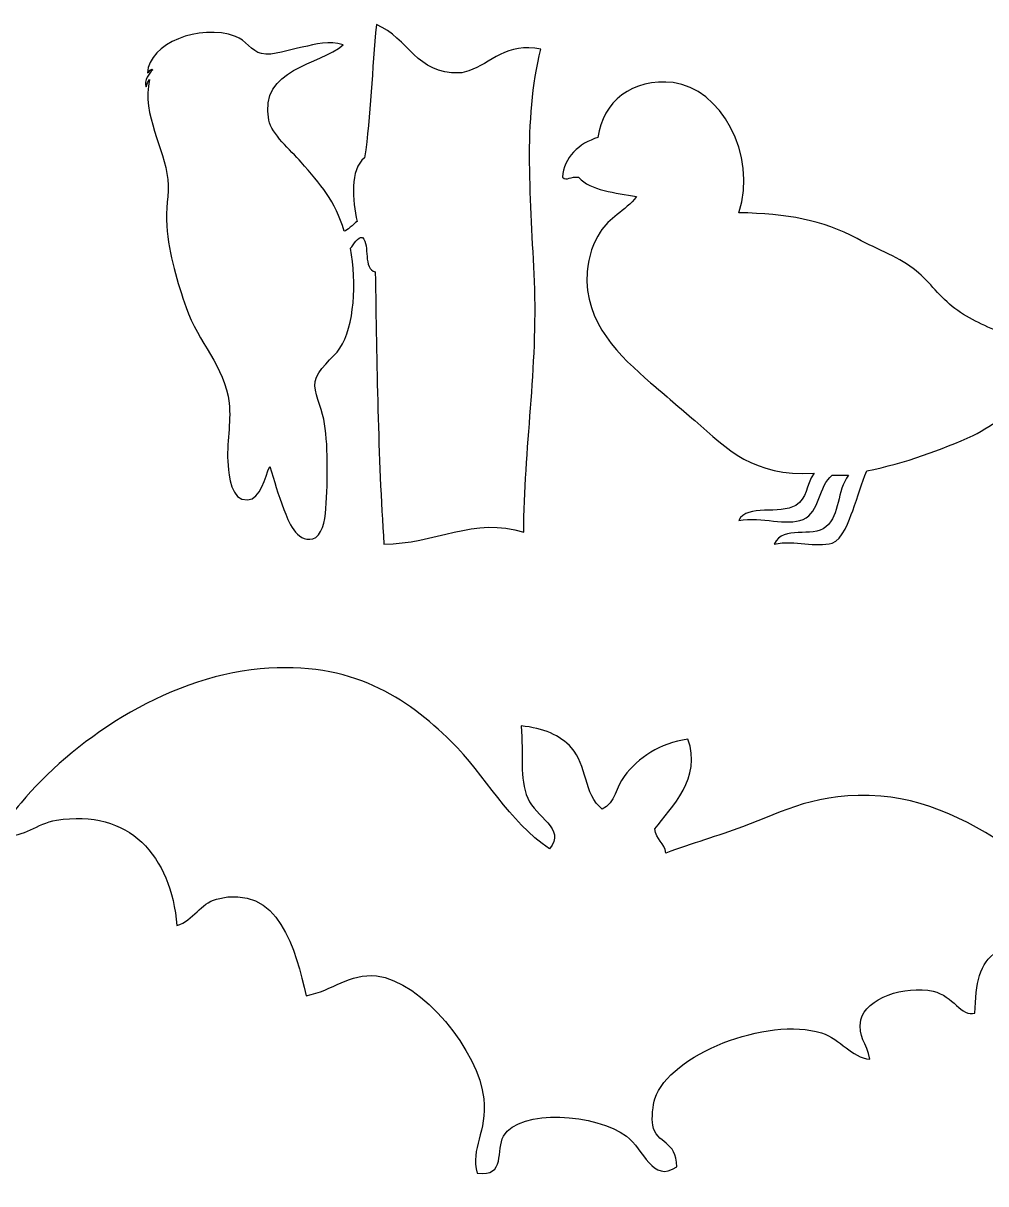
# Model space of a CAD drawing. Header units: centimetres. Extents: x -66 to 65, y -66 to 66.
# Drawn here: x 18 to 26.81, y 3.77 to 14.39 of the extents above; entities that cross this region are included whole.
import ezdxf

# ---------------------------------------------------------------- set-up
doc = ezdxf.new("R2010")
doc.units = ezdxf.units.CM
doc.header["$MEASUREMENT"] = 0
doc.layers.add('Layer 1', color=7, linetype='Continuous')

msp = doc.modelspace()

# ---------------------------------------------------------------- linework, layer by layer
at = {"layer": 'Layer 1'}
for points, knots in [([(19.18127, 13.96451), (19.17309, 13.98449), (19.14677, 13.94083), (19.13206, 13.93498), (19.13206, 13.93498), (19.14825, 14.20385), (19.60537, 14.39014), (19.93909, 14.2696), (19.93909, 14.2696), (20.03111, 14.23637), (20.08805, 14.13085), (20.17531, 14.11212), (20.17531, 14.11212), (20.28397, 14.08884), (20.43532, 14.14858), (20.5493, 14.17115), (20.5493, 14.17115), (20.67736, 14.19652), (20.79573, 14.23753), (20.92332, 14.19081), (20.92332, 14.19081), (20.71644, 14.00518), (20.1509, 13.98192), (20.24421, 13.50189), (20.24421, 13.50189), (20.26871, 13.37597), (20.44066, 13.23215), (20.53946, 13.11809), (20.53946, 13.11809), (20.71361, 12.91709), (20.85519, 12.76453), (20.93313, 12.48817), (20.93313, 12.48817), (20.9635, 12.48759), (21.01457, 12.55088), (21.05124, 12.57675), (21.05124, 12.57675), (21.01184, 12.76471), (20.98075, 13.05231), (21.12014, 13.15743), (21.12014, 13.15743), (21.17827, 13.54219), (21.18819, 13.97518), (21.22843, 14.37782), (21.22843, 14.37782), (21.52482, 14.2523), (21.59551, 13.92073), (21.98625, 13.93496), (21.98625, 13.93496), (22.01657, 13.93604), (22.04745, 13.94568), (22.07483, 13.95465), (22.07483, 13.95465), (22.27052, 14.0186), (22.42366, 14.22315), (22.73428, 14.15147), (22.73428, 14.15147), (22.56743, 13.50409), (22.64472, 12.74841), (22.6752, 12.0256), (22.6752, 12.0256), (22.70814, 11.2441), (22.57908, 10.48744), (22.57677, 9.73246), (22.57677, 9.73246), (22.13462, 9.88047), (21.74979, 9.62149), (21.29735, 9.62422), (21.29735, 9.62422), (21.24253, 10.42564), (21.23168, 11.27099), (21.21861, 12.11421), (21.21861, 12.11421), (21.10119, 12.14112), (21.17368, 12.358), (21.10047, 12.42914), (21.10047, 12.42914), (21.05599, 12.44123), (21.02393, 12.36347), (20.9922, 12.33074), (20.9922, 12.33074), (21.04652, 12.01443), (21.02993, 11.62041), (20.8938, 11.41539), (20.8938, 11.41539), (20.83509, 11.32705), (20.68287, 11.21899), (20.66742, 11.11033), (20.66742, 11.11033), (20.65364, 11.01344), (20.72192, 10.88326), (20.74616, 10.76587), (20.74616, 10.76587), (20.78873, 10.55957), (20.78452, 10.20972), (20.76585, 9.949), (20.76585, 9.949), (20.75757, 9.83298), (20.72783, 9.6914), (20.64774, 9.67341), (20.64774, 9.67341), (20.49161, 9.63835), (20.4225, 9.83642), (20.38199, 9.93913), (20.38199, 9.93913), (20.32521, 10.0832), (20.29523, 10.20125), (20.25406, 10.3328), (20.25406, 10.3328), (20.2049, 10.23985), (20.17431, 10.03533), (20.04734, 10.02771), (20.04734, 10.02771), (19.89997, 10.0189), (19.87692, 10.25568), (19.87023, 10.3427), (19.87023, 10.3427), (19.85385, 10.55521), (19.9015, 10.72878), (19.88005, 10.91351), (19.88005, 10.91351), (19.84012, 11.25779), (19.59877, 11.46464), (19.4864, 11.78944), (19.4864, 11.78944), (19.40933, 12.01222), (19.33088, 12.27003), (19.30923, 12.53744), (19.30923, 12.53744), (19.29714, 12.68709), (19.33241, 12.81967), (19.31907, 12.96061), (19.31907, 12.96061), (19.29171, 13.24977), (19.0793, 13.54362), (19.15177, 13.87594), (19.15177, 13.87594), (19.13775, 13.85715), (19.12888, 13.83318), (19.12224, 13.80704), (19.12224, 13.80704), (19.09669, 13.86559), (19.14828, 13.9317), (19.18127, 13.96451)], [0, 0, 0, 0, 0.02702703, 0.02702703, 0.02702703, 0.02702703, 0.05405405, 0.05405405, 0.05405405, 0.05405405, 0.08108108, 0.08108108, 0.08108108, 0.08108108, 0.10810811, 0.10810811, 0.10810811, 0.10810811, 0.13513514, 0.13513514, 0.13513514, 0.13513514, 0.16216216, 0.16216216, 0.16216216, 0.16216216, 0.18918919, 0.18918919, 0.18918919, 0.18918919, 0.21621622, 0.21621622, 0.21621622, 0.21621622, 0.24324324, 0.24324324, 0.24324324, 0.24324324, 0.27027027, 0.27027027, 0.27027027, 0.27027027, 0.2972973, 0.2972973, 0.2972973, 0.2972973, 0.32432432, 0.32432432, 0.32432432, 0.32432432, 0.35135135, 0.35135135, 0.35135135, 0.35135135, 0.37837838, 0.37837838, 0.37837838, 0.37837838, 0.40540541, 0.40540541, 0.40540541, 0.40540541, 0.43243243, 0.43243243, 0.43243243, 0.43243243, 0.45945946, 0.45945946, 0.45945946, 0.45945946, 0.48648649, 0.48648649, 0.48648649, 0.48648649, 0.51351351, 0.51351351, 0.51351351, 0.51351351, 0.54054054, 0.54054054, 0.54054054, 0.54054054, 0.56756757, 0.56756757, 0.56756757, 0.56756757, 0.59459459, 0.59459459, 0.59459459, 0.59459459, 0.62162162, 0.62162162, 0.62162162, 0.62162162, 0.64864865, 0.64864865, 0.64864865, 0.64864865, 0.67567568, 0.67567568, 0.67567568, 0.67567568, 0.7027027, 0.7027027, 0.7027027, 0.7027027, 0.72972973, 0.72972973, 0.72972973, 0.72972973, 0.75675676, 0.75675676, 0.75675676, 0.75675676, 0.78378378, 0.78378378, 0.78378378, 0.78378378, 0.81081081, 0.81081081, 0.81081081, 0.81081081, 0.83783784, 0.83783784, 0.83783784, 0.83783784, 0.86486486, 0.86486486, 0.86486486, 0.86486486, 0.89189189, 0.89189189, 0.89189189, 0.89189189, 0.91891892, 0.91891892, 0.91891892, 0.91891892, 0.94594595, 0.94594595, 0.94594595, 0.94594595, 1, 1, 1, 1]), ([(24.54509, 12.65551), (24.99173, 12.64908), (25.3109, 12.58807), (25.62769, 12.41932), (25.62769, 12.41932), (25.82578, 12.31375), (26.02094, 12.2453), (26.16897, 12.12407), (26.16897, 12.12407), (26.29557, 12.02038), (26.38947, 11.87856), (26.52333, 11.77958), (26.52333, 11.77958), (26.66052, 11.67814), (26.81056, 11.61559), (26.97603, 11.54339), (26.97603, 11.54339), (26.99278, 11.50614), (26.91854, 11.48576), (26.89729, 11.45481), (26.89729, 11.45481), (27.14745, 11.26209), (27.36658, 11.03838), (27.7929, 11.02174), (27.7929, 11.02174), (27.80449, 10.98033), (27.71043, 10.89709), (27.64529, 10.86431), (27.64529, 10.86431), (27.4777, 10.77996), (27.16751, 10.84492), (26.97603, 10.77573), (26.97603, 10.77573), (26.87509, 10.73927), (26.79005, 10.6636), (26.69062, 10.61825), (26.69062, 10.61825), (26.40069, 10.48604), (26.07184, 10.36621), (25.71627, 10.29347), (25.71627, 10.29347), (25.66997, 10.18605), (25.63626, 10.06082), (25.58832, 9.92932), (25.58832, 9.92932), (25.55747, 9.84465), (25.49296, 9.66106), (25.40134, 9.63404), (25.40134, 9.63404), (25.24569, 9.58821), (25.06357, 9.66444), (24.8699, 9.62422), (24.8699, 9.62422), (24.95385, 9.80231), (25.21439, 9.67579), (25.34229, 9.78167), (25.34229, 9.78167), (25.47575, 9.89216), (25.44, 10.11118), (25.54898, 10.25408), (25.54898, 10.25408), (25.49979, 10.25408), (25.45053, 10.25408), (25.40134, 10.25408), (25.40134, 10.25408), (25.2718, 10.1596), (25.28913, 9.91229), (25.13559, 9.85059), (25.13559, 9.85059), (24.97578, 9.7863), (24.76115, 9.87739), (24.54512, 9.84072), (24.54512, 9.84072), (24.61931, 9.99492), (24.92183, 9.88782), (25.06672, 9.97852), (25.06672, 9.97852), (25.17255, 10.04477), (25.15525, 10.15277), (25.23404, 10.27377), (25.23404, 10.27377), (24.66892, 10.24141), (24.44884, 10.48909), (24.14158, 10.75603), (24.14158, 10.75603), (24.01003, 10.87036), (23.87319, 10.9831), (23.73806, 11.10052), (23.73806, 11.10052), (23.46422, 11.33843), (23.12581, 11.64247), (23.15741, 12.11422), (23.15741, 12.11422), (23.16709, 12.25897), (23.21829, 12.38664), (23.27552, 12.47839), (23.27552, 12.47839), (23.35799, 12.6105), (23.50285, 12.67183), (23.61014, 12.80314), (23.61014, 12.80314), (23.41239, 12.84164), (23.19181, 12.85722), (23.07864, 12.98031), (23.07864, 12.98031), (23.01014, 12.99187), (22.96953, 12.94359), (22.93103, 12.98031), (22.93103, 12.98031), (22.94111, 13.16218), (23.08359, 13.29236), (23.25581, 13.34448), (23.25581, 13.34448), (23.29637, 13.66976), (23.57244, 13.89021), (23.94476, 13.84639), (23.94476, 13.84639), (24.3688, 13.79648), (24.7221, 13.19513), (24.54509, 12.65551)], [0, 0, 0, 0, 0.03225806, 0.03225806, 0.03225806, 0.03225806, 0.06451613, 0.06451613, 0.06451613, 0.06451613, 0.09677419, 0.09677419, 0.09677419, 0.09677419, 0.12903226, 0.12903226, 0.12903226, 0.12903226, 0.16129032, 0.16129032, 0.16129032, 0.16129032, 0.19354839, 0.19354839, 0.19354839, 0.19354839, 0.22580645, 0.22580645, 0.22580645, 0.22580645, 0.25806452, 0.25806452, 0.25806452, 0.25806452, 0.29032258, 0.29032258, 0.29032258, 0.29032258, 0.32258065, 0.32258065, 0.32258065, 0.32258065, 0.35483871, 0.35483871, 0.35483871, 0.35483871, 0.38709677, 0.38709677, 0.38709677, 0.38709677, 0.41935484, 0.41935484, 0.41935484, 0.41935484, 0.4516129, 0.4516129, 0.4516129, 0.4516129, 0.48387097, 0.48387097, 0.48387097, 0.48387097, 0.51612903, 0.51612903, 0.51612903, 0.51612903, 0.5483871, 0.5483871, 0.5483871, 0.5483871, 0.58064516, 0.58064516, 0.58064516, 0.58064516, 0.61290323, 0.61290323, 0.61290323, 0.61290323, 0.64516129, 0.64516129, 0.64516129, 0.64516129, 0.67741935, 0.67741935, 0.67741935, 0.67741935, 0.70967742, 0.70967742, 0.70967742, 0.70967742, 0.74193548, 0.74193548, 0.74193548, 0.74193548, 0.77419355, 0.77419355, 0.77419355, 0.77419355, 0.80645161, 0.80645161, 0.80645161, 0.80645161, 0.83870968, 0.83870968, 0.83870968, 0.83870968, 0.87096774, 0.87096774, 0.87096774, 0.87096774, 0.90322581, 0.90322581, 0.90322581, 0.90322581, 0.93548387, 0.93548387, 0.93548387, 0.93548387, 1, 1, 1, 1]), ([(22.81403, 6.83669), (22.96688, 7.02171), (22.68457, 7.1276), (22.61334, 7.29823), (22.61334, 7.29823), (22.53386, 7.48881), (22.5764, 7.69106), (22.55315, 7.9604), (22.55315, 7.9604), (22.7581, 7.93942), (22.90891, 7.87692), (23.01466, 7.75977), (23.01466, 7.75977), (23.15544, 7.60385), (23.12518, 7.33482), (23.29562, 7.19787), (23.29562, 7.19787), (23.41381, 7.25695), (23.424, 7.40507), (23.49628, 7.49886), (23.49628, 7.49886), (23.62987, 7.67227), (23.816, 7.7994), (24.07818, 7.83999), (24.07818, 7.83999), (24.21391, 7.48447), (23.92684, 7.2197), (23.77716, 7.01729), (23.77716, 7.01729), (23.78653, 6.91958), (23.86513, 6.89114), (23.87752, 6.79652), (23.87752, 6.79652), (24.11845, 6.88489), (24.34951, 6.95244), (24.57983, 7.03734), (24.57983, 7.03734), (24.96218, 7.17834), (25.2582, 7.36026), (25.84398, 7.3183), (25.84398, 7.3183), (26.33396, 7.28316), (26.79963, 7.01006), (27.18846, 6.73632), (27.18846, 6.73632), (27.59362, 6.45115), (27.97409, 6.08129), (28.09146, 5.71296), (28.09146, 5.71296), (27.97615, 5.68034), (27.90406, 5.8217), (27.79044, 5.87351), (27.79044, 5.87351), (27.58298, 5.9681), (27.13747, 6.03631), (26.90758, 5.89357), (26.90758, 5.89357), (26.74436, 5.79226), (26.71504, 5.60509), (26.70687, 5.3317), (26.70687, 5.3317), (26.57934, 5.2959), (26.50891, 5.49106), (26.32561, 5.53233), (26.32561, 5.53233), (26.06108, 5.59189), (25.70701, 5.46573), (25.66349, 5.27148), (25.66349, 5.27148), (25.62695, 5.10895), (25.72265, 5.06595), (25.74371, 4.91027), (25.74371, 4.91027), (25.57356, 4.92567), (25.48185, 5.09447), (25.3022, 5.15107), (25.3022, 5.15107), (24.80595, 5.30744), (23.90941, 4.95086), (23.77714, 4.54909), (23.77714, 4.54909), (23.75986, 4.49641), (23.7461, 4.36505), (23.75708, 4.30827), (23.75708, 4.30827), (23.79182, 4.1296), (23.97917, 4.17026), (23.97787, 3.92701), (23.97787, 3.92701), (23.75292, 3.77085), (23.67603, 4.08851), (23.51633, 4.20794), (23.51633, 4.20794), (23.24516, 4.41069), (22.5397, 4.46427), (22.39259, 4.20794), (22.39259, 4.20794), (22.31914, 4.07996), (22.41857, 3.8348), (22.15174, 3.86676), (22.15174, 3.86676), (22.08377, 4.09816), (22.24453, 4.24382), (22.21196, 4.54907), (22.21196, 4.54907), (22.1664, 4.97619), (21.64586, 5.62881), (21.22874, 5.67278), (21.22874, 5.67278), (20.98138, 5.69884), (20.83168, 5.53858), (20.5866, 5.49212), (20.5866, 5.49212), (20.48778, 5.89638), (20.34242, 6.52918), (19.76388, 6.37509), (19.76388, 6.37509), (19.61841, 6.33638), (19.55676, 6.18306), (19.40267, 6.13427), (19.40267, 6.13427), (19.34838, 6.77252), (18.96605, 7.20544), (18.29904, 7.09751), (18.29904, 7.09751), (18.11844, 7.06822), (18.01128, 6.93738), (17.81745, 6.95699), (17.81745, 6.95699), (17.80081, 7.07441), (17.90886, 7.17487), (17.97795, 7.25803), (17.97795, 7.25803), (18.42684, 7.79807), (19.27319, 8.4036), (20.16518, 8.48205), (20.16518, 8.48205), (21.01161, 8.5565), (21.50413, 8.21802), (21.91098, 7.81988), (21.91098, 7.81988), (22.23031, 7.50744), (22.43499, 7.08508), (22.81403, 6.83669)], [0, 0, 0, 0, 0.02702703, 0.02702703, 0.02702703, 0.02702703, 0.05405405, 0.05405405, 0.05405405, 0.05405405, 0.08108108, 0.08108108, 0.08108108, 0.08108108, 0.10810811, 0.10810811, 0.10810811, 0.10810811, 0.13513514, 0.13513514, 0.13513514, 0.13513514, 0.16216216, 0.16216216, 0.16216216, 0.16216216, 0.18918919, 0.18918919, 0.18918919, 0.18918919, 0.21621622, 0.21621622, 0.21621622, 0.21621622, 0.24324324, 0.24324324, 0.24324324, 0.24324324, 0.27027027, 0.27027027, 0.27027027, 0.27027027, 0.2972973, 0.2972973, 0.2972973, 0.2972973, 0.32432432, 0.32432432, 0.32432432, 0.32432432, 0.35135135, 0.35135135, 0.35135135, 0.35135135, 0.37837838, 0.37837838, 0.37837838, 0.37837838, 0.40540541, 0.40540541, 0.40540541, 0.40540541, 0.43243243, 0.43243243, 0.43243243, 0.43243243, 0.45945946, 0.45945946, 0.45945946, 0.45945946, 0.48648649, 0.48648649, 0.48648649, 0.48648649, 0.51351351, 0.51351351, 0.51351351, 0.51351351, 0.54054054, 0.54054054, 0.54054054, 0.54054054, 0.56756757, 0.56756757, 0.56756757, 0.56756757, 0.59459459, 0.59459459, 0.59459459, 0.59459459, 0.62162162, 0.62162162, 0.62162162, 0.62162162, 0.64864865, 0.64864865, 0.64864865, 0.64864865, 0.67567568, 0.67567568, 0.67567568, 0.67567568, 0.7027027, 0.7027027, 0.7027027, 0.7027027, 0.72972973, 0.72972973, 0.72972973, 0.72972973, 0.75675676, 0.75675676, 0.75675676, 0.75675676, 0.78378378, 0.78378378, 0.78378378, 0.78378378, 0.81081081, 0.81081081, 0.81081081, 0.81081081, 0.83783784, 0.83783784, 0.83783784, 0.83783784, 0.86486486, 0.86486486, 0.86486486, 0.86486486, 0.89189189, 0.89189189, 0.89189189, 0.89189189, 0.91891892, 0.91891892, 0.91891892, 0.91891892, 0.94594595, 0.94594595, 0.94594595, 0.94594595, 1, 1, 1, 1])]:
    msp.add_open_spline(points, degree=3, knots=knots, dxfattribs=at)

doc.saveas('drawing.dxf')
